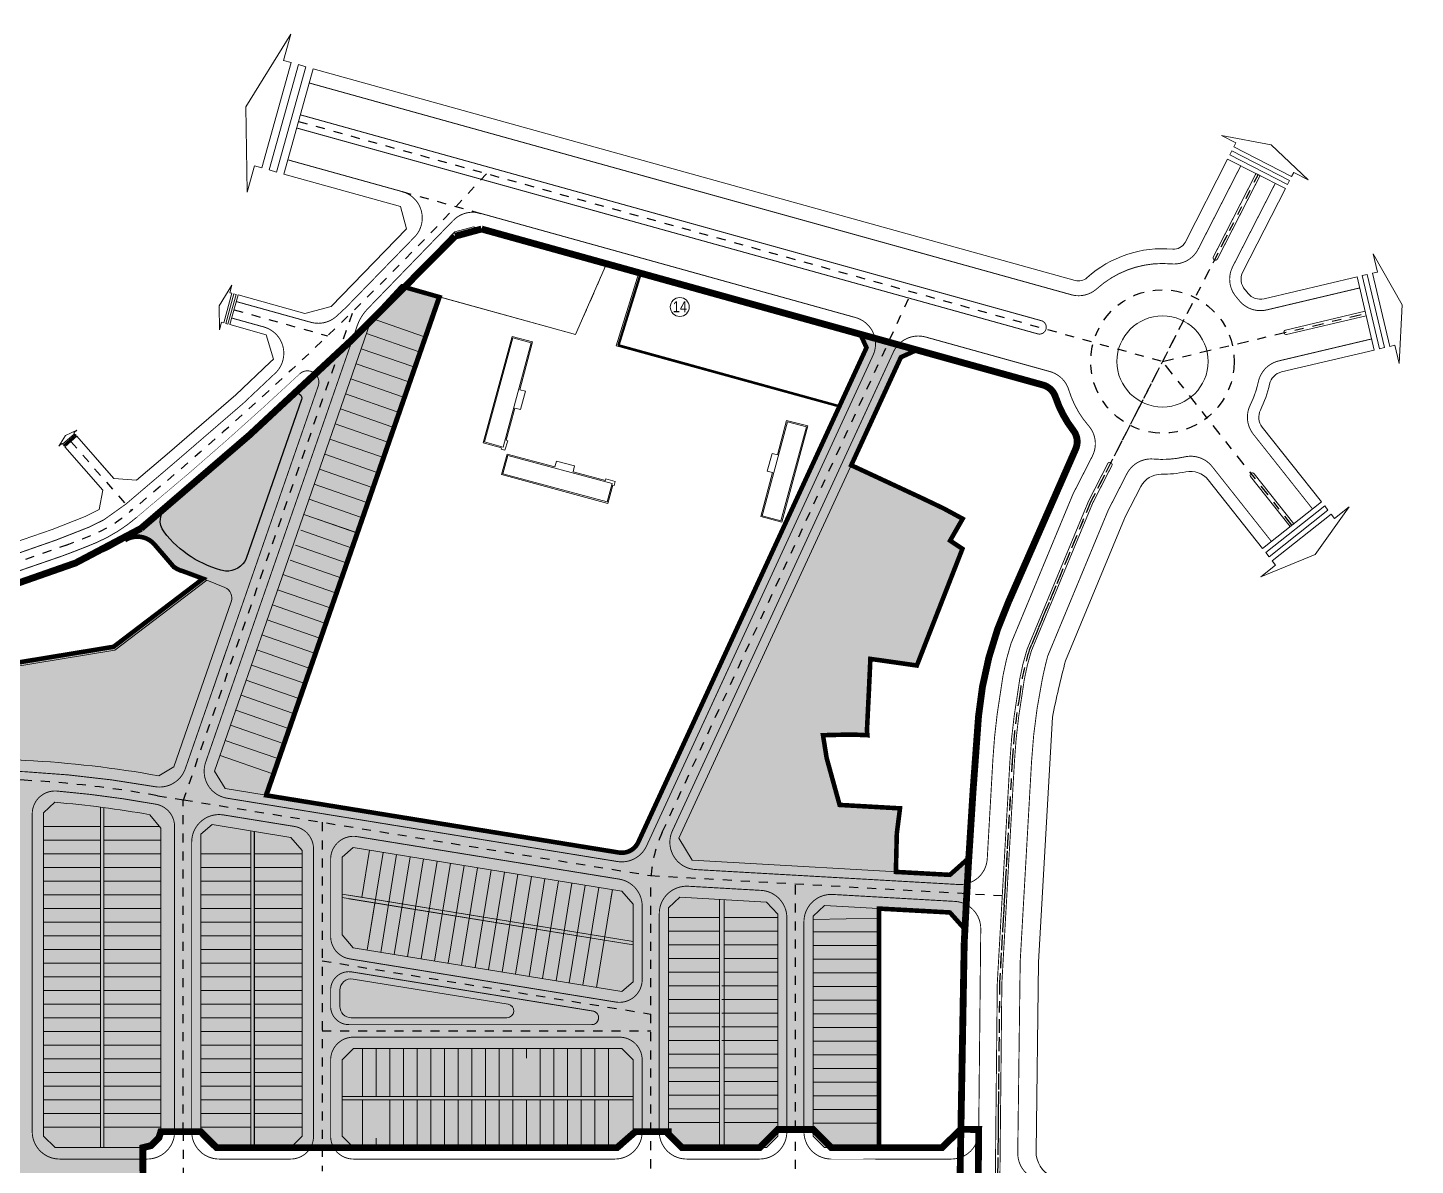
# Model space of a CAD drawing. Extents: x -2063571 to 559285, y 565862 to 1758715.
# Drawn here: x -2062790.36 to -2062775.01, y 566299.25 to 566311.83 of the extents above; entities that cross this region are included whole.
import ezdxf
from ezdxf.enums import TextEntityAlignment as Align

# ---------------------------------------------------------------- set-up
doc = ezdxf.new("R2010")
doc.units = 0
doc.header["$MEASUREMENT"] = 0
doc.set_wipeout_variables(frame=1)
for name, pattern in [('ACAD_ISO10W100', [18, 12, -3, 0, -3]), ('BORDER', [1.75, 0.5, -0.25, 0.5, -0.25, 0, -0.25]), ('DASHDOT', [1, 0.5, -0.25, 0, -0.25]), ('DASHED', [0.75, 0.5, -0.25]), ('HIDDEN', [0.375, 0.25, -0.125])]:
    doc.linetypes.add(name, pattern=pattern)
doc.layers.get('0').update_dxf_attribs({"linetype": 'CONTINUOUS'})
for name, color, linetype, lineweight in [('1-RGNC', 30, 'BORDER', 15), ('11111111111111111', 251, 'CONTINUOUS', 0), ('k-ctrinh', 7, 'CONTINUOUS', 15), ('k-duongqh', 7, 'CONTINUOUS', 0), ('k-viahe', 6, 'CONTINUOUS', 15), ('Kyhieu', 7, 'CONTINUOUS', 0), ('Q-DUONG', 22, 'CONTINUOUS', 0), ('Q-DUONGGT', 7, 'CONTINUOUS', 0), ('Ranh gioi GD2', 7, 'CONTINUOUS', 15)]:
    doc.layers.add(name, color=color, linetype=linetype, lineweight=lineweight)
doc.layers.add('k-timduong', color=1, linetype='DASHDOT')
doc.layers.add('Q-TIM DUONG', color=7, linetype='ACAD_ISO10W100')
doc.styles.add('VNI-Helve-Condense', font='')
doc.styles.get('VNI-Helve-Condense').set_extended_font_data('VNI-Helve-Condense')

# ---------------------------------------------------------------- blocks, each defined once
blk = doc.blocks.new('ky hieu')
blk.add_wipeout([(-1029, -101), (-1034, 0), (-1023, 152), (-1001, 258), (-955, 397), (-897, 514), (-825, 623), (-740, 722), (-599, 843), (-514, 897), (-410, 949), (-285, 994), (-120, 1027), (0, 1034), (155, 1022), (272, 998), (424, 943), (529, 888), (669, 789), (733, 729), (820, 630), (890, 526), (958, 390), (997, 274), (1024, 146), (1034, 0), (1026, -126), (1002, -257), (964, -375), (892, -523), (818, -633), (738, -724), (629, -821), (533, -886), (381, -961), (286, -994), (148, -1023), (0, -1034), (-156, -1022), (-279, -996), (-421, -945), (-518, -895), (-639, -813), (-723, -740), (-827, -620), (-884, -537), (-946, -419), (-1001, -261)])
at = {"color": 0, "linetype": 'Continuous'}
blk.add_circle((0, 0), 1034, dxfattribs=at)
at = {"color": 0, "linetype": 'Continuous', "style": 'VNI-Helve-Condense'}
blk.add_attdef('A', text='', height=1200, dxfattribs=at).set_placement((15, 32), align=Align.MIDDLE_CENTER)
blk = doc.blocks.new('mtd')
at = {"color": 8}
for p, q in [((-0.75, 0.28), (0, 0.5)), ((0, 0.5), (0.75, 0.28)), ((-0.75, 0.28), (-0.5, 0.28)), ((-0.5, 0.21), (-0.5, 0.28)), ((0.5, 0.21), (0.5, 0.28)), ((0.5, 0.28), (0.75, 0.28)), ((-0.5, 0.21), (0.5, 0.21)), ((-0.5, 0.14), (0.5, 0.14)), ((-0.5, 0.14), (-0.5, 0.07)), ((0.5, 0.14), (0.5, 0.07)), ((-0.5, 0.07), (0.5, 0.07)), ((-0.5, 0), (0.5, 0))]:
    blk.add_line(p, q, dxfattribs=at)
blk = doc.blocks.new('MB')
at = {"color": 8}
for points in [[(837.08, 1463.72), (845.07, 1461.48), (844.91, 1460.94), (846.64, 1460.44), (847.83, 1464.59), (847.17, 1464.77), (850.96, 1478.91), (853.5, 1478.27), (855.66, 1486.29), (853.11, 1486.94), (858.74, 1507.93), (849.75, 1510.34)], [(837.69, 1464.07), (850.11, 1509.73), (858.12, 1507.57), (845.86, 1461.8)], [(958.89, 1431.27), (968.1, 1428.84), (979.6, 1471.07), (970.26, 1473.5), (966.19, 1458.4), (963.85, 1459.03), (961.76, 1451.26), (964.1, 1450.63)], [(959.5, 1431.62), (967.73, 1429.38), (978.99, 1470.71), (970.61, 1472.89)], [(847.56, 1458.75), (845.15, 1449.77), (891.77, 1437.09), (894.01, 1445.08), (894.55, 1444.92), (895.05, 1446.65), (890.9, 1447.84), (890.72, 1447.18), (876.58, 1450.97), (877.22, 1453.51), (869.2, 1455.68), (868.52, 1453.13)], [(891.42, 1437.71), (845.76, 1450.12), (847.92, 1458.14), (893.7, 1445.8)]]:
    blk.add_lwpolyline(points, close=True, dxfattribs=at)
at = {"layer": '1-RGNC', "color": 8}
blk.add_line((877.59, 1511.22), (891.25, 1542.26), dxfattribs=at)
at = {"layer": '1-RGNC', "color": 8, "linetype": 'DASHED', "lineweight": 0, "ltscale": 10, "const_width": 3, "flags": 128}
blk.add_lwpolyline([(1054.57, 695.01), (1037.06, 695.04), (1029.82, 703.06), (998.81, 703.11), (996.63, 682.98), (994.67, 667.17), (991.97, 648.34), (988.52, 633.87), (990, 630.18), (987.49, 629.52), (980.23, 591.87), (966.04, 594.13), (871.42, 566.1), (806.55, 546.93), (807.13, 545.03), (787.68, 539.15), (786.93, 541.12), (696.59, 514.39), (686.81, 547.5), (697.63, 561.94), (697.63, 695.11), (695.05, 701), (687.63, 703.11), (687.63, 725.61), (687.86, 725.7), (695.63, 732.12), (695.63, 918.1), (688.63, 925.1), (688.63, 953.1), (695.63, 959.1), (695.63, 1125.81), (695.51, 1127.22), (691.28, 1132.93), (687.76, 1133.9), (687.67, 1154.31), (691.35, 1155.23), (694.76, 1158.69), (695.56, 1161.31), (713.13, 1161.31), (720.12, 1154.32), (895.86, 1154.31), (903.86, 1161.31), (918.36, 1161.31), (918.36, 1160.31), (924.36, 1154.31), (958.37, 1154.3), (966.36, 1162.31), (981.86, 1162.31), (989.86, 1154.31), (1038.5, 1154.31), (1046.59, 1162.32), (1054.58, 1162.31), (1054.21, 1125.81), (1046.21, 1125.81), (1038.29, 1133.81), (1016.87, 1133.81), (1001.86, 1133.8), (1001.88, 952.1), (1036.14, 952.11), (1043.26, 959.11), (1057.34, 959.11), (1056.9, 918.21), (1042.38, 918.19), (1035.63, 925.11), (1015.86, 925.11), (1012.75, 925.11), (1007.38, 921.68), (1001.84, 916.29), (1001.86, 891.47), (1004.88, 891.46), (1006.27, 880.8), (1005.54, 875.34), (1001.86, 867.48), (1001.86, 733.91), (1004.13, 730.95), (1005.8, 725.59), (1032.97, 725.61), (1039.07, 731.61), (1055.74, 731.61)], close=True, dxfattribs=at)
at = {"layer": '11111111111111111', "color": 8, "lineweight": 50}
blk.add_lwpolyline([(341.26, 1269.65), (355.47, 1277.85), (461.1, 1340.46), (543.47, 1352.48), (674.8, 1374.15), (714.14, 1403.99)], dxfattribs=at)
at = {"layer": 'k-ctrinh', "color": 8}
blk.add_line((644.21, 1295.31, 0), (644.11, 1295.31), dxfattribs=at)
at = {"layer": 'k-ctrinh', "color": 8, "linetype": 'HIDDEN', "ltscale": 10, "const_width": 1.5}
blk.add_lwpolyline([(958.37, 1154.32), (966.36, 1162.31), (981.86, 1162.31), (989.86, 1154.31), (995.86, 1154.31)], dxfattribs=at)
at = {"layer": 'k-duongqh', "color": 8, "ltscale": 0.5}
for p, q in [((836.14, 1564.32), (850.2, 1560.42)), ((724.46, 1372.87), (718.08, 1354.48))]:
    blk.add_line(p, q, dxfattribs=at)
at = {"layer": 'k-duongqh', "color": 8}
for points in [[(762.44, 1627.87), (749.59, 1581.62)], [(1189.19, 1575.27), (1163.82, 1588.24)], [(1228.22, 1504.4), (1220.63, 1536.51)], [(1179.14, 1417.28), (1205.01, 1437.76)]]:
    blk.add_lwpolyline(points, dxfattribs=at)
at = {"layer": 'k-duongqh', "color": 8, "ltscale": 0.5}
for points in [[(1163.82, 1588.24), (1145.12, 1551.66, -0.306285), (1139.72, 1548.68, 0.209027), (1102.1, 1536.15, -0.256587), (1096.95, 1534.94), (762.44, 1627.87)], [(1220.63, 1536.51), (1179.85, 1526.88, -0.290075), (1172.77, 1529.33, 0.010713), (1171.45, 1530.91, -0.306285), (1170.49, 1538.69), (1189.19, 1575.27)], [(1224.19, 1521.43), (1224.65, 1519.48), (1189.71, 1511.23, -0.39657), (1188.57, 1511.98, -0.39657), (1189.25, 1513.17), (1224.19, 1521.43)], [(1228.22, 1504.4), (1187.44, 1494.76, 0.290085), (1182.2, 1489.41, -0.062917), (1178.24, 1478.04, 0.290389), (1179.02, 1470.59), (1205.01, 1437.76)], [(1192.86, 1428.14), (1175.47, 1450.11, 1), (1173.91, 1448.86), (1191.29, 1426.9), (1192.86, 1428.14)]]:
    blk.add_lwpolyline(points, format="xyb", dxfattribs=at)
blk.add_lwpolyline([(721.13, 1154.31), (752.61, 1154.31)], dxfattribs=at)
blk.add_arc((884.75, 1211.31), 3, 270, 80.78688, dxfattribs=at)
at = {"layer": 'k-timduong', "color": 8, "linetype": 'DASHDOT', "ltscale": 6}
for p, q in [((915.68, 1292.72), (1025.19, 1529.96)), ((727.7, 1522.06), (768.75, 1510.65)), ((727.7, 1522.06), (768.75, 1510.65)), ((656.08, 1464.26), (682.65, 1433.89)), ((705.38, 1161.31), (705.38, 1306.48)), ((766.36, 1297.12), (766.36, 1144.06)), ((910.61, 1161.31), (910.61, 1269.67)), ((974.11, 1162.31), (974.11, 1270.13)), ((705.38, 1161.31), (705.38, 544.86)), ((910.61, 605.54), (910.61, 1161.31)), ((974.11, 938.61), (974.11, 1162.31))]:
    blk.add_line(p, q, dxfattribs=at)
at = {"layer": 'k-timduong', "color": 8, "ltscale": 10}
blk.add_line((1135.25, 1499.39), (1224.42, 1520.46), dxfattribs=at)
at = {"layer": 'k-timduong', "color": 8, "linetype": 'DASHDOT', "ltscale": 6, "flags": 128}
for points in [[(838.57, 1581.81, -0.033562), (682.01, 1433.36), (682.01, 1433.36)], [(838.57, 1581.81, -0.033562), (682.01, 1433.36), (682.01, 1433.36)], [(653.71, 1418.59, 0.007223), (665.57, 1423.27, 0.070713), (682.01, 1433.36)], [(654.87, 1419.03), (654.68, 1418.92), (625.82, 1408.83, -0.06559), (488.63, 1386.24, 0.135534), (389.63, 1354.38), (364.27, 1339.7), (306.24, 1305.2)]]:
    blk.add_lwpolyline(points, format="xyb", dxfattribs=at)
at = {"layer": 'k-timduong', "color": 8, "linetype": 'DASHDOT', "ltscale": 6}
for points in [[(1177.17, 1581.42), (1103.68, 1437.62), (1076.73, 1372.67, 0.047424), (1072.58, 1353.14, 0.028441), (1069.28, 1324.22), (1063.73, 1226.57), (1062.56, 1110.69), (1055.26, 714.73, -0.021541), (1046.68, 640.09, 0.045373), (1028.16, 521.28), (1026, 473.85), (1024.72, 453.77), (1022.24, 436.83, -0.05729), (990.11, 337.58), (959.18, 267.58, -0.120977), (912.43, 197.55, -0.035254), (860.09, 149.83, 0.01912), (837.27, 125.12), (794.39, 73.12)], [(346.25, 1236.07), (407.98, 1272.19, -0.059224), (479.36, 1301.22, -0.047728), (548.58, 1314.58, -0.038214), (635.56, 1315.57, -0.031673), (694.08, 1308.75), (705.55, 1306.99)]]:
    blk.add_lwpolyline(points, format="xyb", dxfattribs=at)
at = {"layer": 'k-timduong', "color": 8, "linetype": 'DASHDOT', "ltscale": 6, "flags": 128}
blk.add_lwpolyline([(801.55, 1573.93), (836.14, 1564.32)], dxfattribs=at)
at = {"layer": 'k-timduong', "color": 8, "linetype": 'DASHDOT', "ltscale": 6}
for points in [[(705.38, 1306.48), (739.37, 1404.34), (780.09, 1521.62)], [(705.55, 1306.99), (910.5, 1273.74)], [(910.5, 1273.74), (1065.91, 1264.91)], [(766.36, 1236.34), (910.61, 1212.94)], [(766.36, 1205.56), (910.61, 1205.56)]]:
    blk.add_lwpolyline(points, dxfattribs=at)
at = {"layer": 'k-timduong', "color": 8, "ltscale": 10, "elevation": -0.7}
blk.add_lwpolyline([(1192.08, 1427.52), (1135.25, 1499.39)], dxfattribs=at)
at = {"layer": 'k-timduong', "color": 8, "ltscale": 10}
blk.add_circle((1135.25, 1499.39), 31.5, dxfattribs=at)
at = {"layer": 'k-timduong', "color": 8, "linetype": 'DASHDOT', "ltscale": 6}
blk.add_arc((965.61, 1269.67), 55, 155.22067, 180.00001, dxfattribs=at)
at = {"layer": 'k-viahe', "color": 8}
for p, q in [((891.25, 1542.26), (877.59, 1511.22)), ((905.45, 1538.32), (895.48, 1506.28)), ((816.95, 1528.02), (801.42, 1532.3)), ((877.59, 1511.22), (802.78, 1531.86)), ((740.96, 1309.1), (816.95, 1528.02)), ((817.92, 1527.68), (741.96, 1308.93)), ((877.59, 1511.22), (817.92, 1527.68)), ((810.83, 1510.38), (788.34, 1518.19)), ((810.82, 1510.36), (788.34, 1518.17)), ((808.53, 1503.75), (785.88, 1511.62)), ((808.53, 1503.77), (785.89, 1511.63)), ((806.23, 1497.14), (783.58, 1505)), ((895.48, 1506.28), (993.27, 1479.3)), ((803.93, 1490.53), (781.29, 1498.39)), ((801.64, 1483.91), (778.99, 1491.78)), ((799.34, 1477.3), (776.69, 1485.17)), ((797.04, 1470.69), (774.4, 1478.55)), ((797.04, 1470.69), (774.4, 1478.55)), ((794.75, 1464.08), (772.1, 1471.94)), ((792.45, 1457.46), (769.81, 1465.33)), ((790.15, 1450.85), (767.51, 1458.71)), ((787.86, 1444.24), (765.21, 1452.1)), ((785.56, 1437.63), (762.92, 1445.49)), ((783.26, 1431.01), (760.62, 1438.88)), ((783.26, 1431.01), (760.62, 1438.88)), ((780.97, 1424.4), (758.32, 1432.26)), ((781.91, 1424.07), (759.27, 1431.94)), ((779.62, 1417.46), (756.97, 1425.32)), ((779.62, 1417.46), (756.97, 1425.32)), ((777.32, 1410.85), (754.68, 1418.71)), ((777.32, 1410.85), (754.68, 1418.71)), ((775.02, 1404.23), (752.38, 1412.1)), ((775.02, 1404.23), (752.38, 1412.1)), ((771.78, 1397.95), (749.14, 1405.81)), ((771.78, 1397.95), (749.14, 1405.81)), ((769.49, 1391.34), (746.84, 1399.2)), ((767.19, 1384.72), (744.55, 1392.59)), ((764.89, 1378.11), (742.25, 1385.98)), ((762.6, 1371.5), (739.95, 1379.36)), ((760.3, 1364.89), (737.66, 1372.75)), ((758, 1358.27), (735.36, 1366.14)), ((755.71, 1351.66), (733.06, 1359.53)), ((753.41, 1345.05), (730.77, 1352.91)), ((751.12, 1338.44), (728.47, 1346.3)), ((748.82, 1331.82), (726.17, 1339.69)), ((746.52, 1325.21), (723.88, 1333.08)), ((744.23, 1318.6), (721.58, 1326.46)), ((744.25, 1318.59), (721.58, 1326.46)), ((1052.81, 1325.16), (1050.33, 1281.57)), ((713.13, 1283.31), (735.13, 1283.31)), ((736.61, 1283.31), (757.61, 1283.31)), ((783.84, 1264.17), (787.2, 1284.9)), ((793.12, 1283.92), (786.15, 1240.98)), ((799.04, 1282.96), (792.08, 1240.02)), ((804.96, 1282), (798, 1239.06)), ((810.89, 1281.04), (803.92, 1238.1)), ((816.81, 1280.08), (809.84, 1237.14)), ((822.73, 1279.12), (815.77, 1236.18)), ((1050.33, 1281.57), (1041.89, 1274.03)), ((713.13, 1277.31), (735.13, 1277.31)), ((736.61, 1277.31), (757.61, 1277.31)), ((828.65, 1278.16), (821.69, 1235.22)), ((834.58, 1277.2), (827.61, 1234.26)), ((840.5, 1276.23), (833.53, 1233.3)), ((846.42, 1275.27), (839.46, 1232.34)), ((852.34, 1274.31), (845.38, 1231.37)), ((858.27, 1273.35), (851.3, 1230.41)), ((713.11, 1271.31), (735.13, 1271.31)), ((736.61, 1271.31), (757.61, 1271.31)), ((864.19, 1272.39), (857.22, 1229.45)), ((870.11, 1271.43), (863.15, 1228.49)), ((876.03, 1270.47), (869.07, 1227.53)), ((874.86, 1226.59), (881.83, 1269.53)), ((880.86, 1225.62), (887.82, 1268.56)), ((893.8, 1267.59), (886.84, 1224.65)), ((893.82, 1267.59), (886.85, 1224.65)), ((713.11, 1265.31), (735.13, 1265.31)), ((736.61, 1265.31), (757.61, 1265.31)), ((775.11, 1265.57), (902.86, 1244.84)), ((775.11, 1264.05), (902.86, 1243.33)), ((778.13, 1265.08), (902.86, 1244.84)), ((778.13, 1263.56), (902.86, 1243.33)), ((786.15, 1240.98), (789.52, 1261.71)), ((940.86, 1154.31), (940.86, 1263.25)), ((940.86, 1154.31), (940.86, 1263.25)), ((942.86, 1154.31), (942.86, 1263.14)), ((942.86, 1154.31), (942.87, 1263.14)), ((942.86, 1154.31), (942.86, 1263.14)), ((942.86, 1154.31), (942.87, 1263.14)), ((713.11, 1259.31), (735.13, 1259.31)), ((736.61, 1259.31), (757.61, 1259.31)), ((918.36, 1255.32), (940.86, 1255.31)), ((940.86, 1255.31), (918.36, 1255.31)), ((942.86, 1255.31), (966.36, 1255.31)), ((1010.92, 1254.99), (981.86, 1254.48)), ((713.11, 1253.31), (735.13, 1253.31)), ((736.61, 1253.31), (757.61, 1253.31)), ((918.36, 1249.32), (940.86, 1249.31)), ((918.36, 1249.32), (940.86, 1249.31)), ((940.86, 1249.31), (918.36, 1249.31)), ((940.86, 1249.31), (918.36, 1249.31)), ((942.86, 1249.31), (966.36, 1249.31)), ((942.86, 1249.31), (966.36, 1249.31)), ((1010.92, 1248.99), (981.86, 1248.99)), ((713.11, 1247.31), (735.13, 1247.31)), ((736.61, 1247.31), (757.61, 1247.31)), ((918.36, 1243.32), (940.86, 1243.31)), ((940.86, 1243.31), (918.36, 1243.31)), ((942.86, 1243.31), (966.36, 1243.31)), ((1010.92, 1242.99), (981.86, 1242.99)), ((713.11, 1241.31), (735.13, 1241.31)), ((736.61, 1241.31), (757.61, 1241.31)), ((918.36, 1237.32), (940.86, 1237.31)), ((940.86, 1237.31), (918.37, 1237.31)), ((942.86, 1237.31), (966.36, 1237.31)), ((1010.92, 1236.99), (981.86, 1236.99)), ((713.11, 1235.31), (735.13, 1235.31)), ((736.61, 1235.31), (757.61, 1235.31)), ((918.36, 1231.32), (940.86, 1231.31)), ((940.86, 1231.31), (918.37, 1231.31)), ((942.86, 1231.31), (966.36, 1231.31)), ((1010.92, 1230.99), (981.86, 1230.99)), ((713.11, 1229.31), (735.13, 1229.31)), ((736.61, 1229.31), (757.61, 1229.31)), ((918.36, 1225.32), (940.86, 1225.31)), ((940.86, 1225.31), (918.37, 1225.31)), ((944.37, 1225.31), (941.86, 1225.31)), ((941.86, 1225.31), (966.36, 1225.31)), ((1010.92, 1224.99), (981.86, 1224.99)), ((1047.23, 1227.12), (1046.58, 1162.31)), ((713.11, 1223.31), (735.13, 1223.31)), ((713.13, 1223.31), (735.13, 1223.31)), ((736.61, 1223.31), (757.63, 1223.31)), ((736.61, 1223.31), (757.61, 1223.31)), ((918.36, 1219.32), (940.86, 1219.31)), ((940.86, 1219.31), (918.37, 1219.31)), ((944.37, 1219.31), (941.86, 1219.31)), ((941.86, 1219.31), (966.36, 1219.31)), ((1010.92, 1218.99), (981.86, 1218.99)), ((713.11, 1217.31), (735.13, 1217.31)), ((736.61, 1217.31), (757.61, 1217.31)), ((918.36, 1213.32), (940.86, 1213.31)), ((940.86, 1213.31), (918.37, 1213.31)), ((944.37, 1213.31), (941.86, 1213.31)), ((941.86, 1213.31), (966.36, 1213.31)), ((1010.92, 1212.99), (981.86, 1212.99)), ((713.11, 1211.31), (735.13, 1211.31)), ((713.13, 1211.31), (735.13, 1211.31)), ((736.61, 1211.31), (757.63, 1211.31)), ((736.61, 1211.31), (757.61, 1211.31)), ((918.36, 1207.32), (940.86, 1207.31)), ((940.86, 1207.31), (918.38, 1207.31)), ((944.37, 1207.31), (941.86, 1207.31)), ((941.86, 1207.31), (966.36, 1207.31)), ((1010.92, 1206.99), (981.86, 1206.99)), ((713.11, 1205.31), (735.13, 1205.31)), ((713.13, 1205.31), (735.13, 1205.31)), ((736.61, 1205.31), (757.63, 1205.31)), ((736.61, 1205.31), (757.61, 1205.31)), ((918.36, 1201.32), (940.86, 1201.31)), ((940.86, 1201.31), (918.38, 1201.31)), ((944.38, 1201.31), (941.86, 1201.31)), ((941.86, 1201.31), (966.36, 1201.31)), ((1010.92, 1200.99), (981.86, 1200.99)), ((713.11, 1199.31), (735.13, 1199.31)), ((713.13, 1199.31), (735.13, 1199.31)), ((736.61, 1199.31), (757.63, 1199.31)), ((736.61, 1199.31), (757.61, 1199.31)), ((784.11, 1197.81), (784.11, 1176.81)), ((784.13, 1197.81), (784.13, 1176.81)), ((918.36, 1195.32), (940.86, 1195.31)), ((940.86, 1195.31), (918.38, 1195.31)), ((942.86, 1195.31), (966.36, 1195.31)), ((1010.92, 1194.99), (981.86, 1194.99)), ((713.11, 1193.31), (735.13, 1193.31)), ((713.13, 1193.31), (735.13, 1193.31)), ((736.61, 1193.31), (757.63, 1193.31)), ((736.61, 1193.31), (757.61, 1193.31)), ((918.36, 1189.32), (940.86, 1189.31)), ((940.86, 1189.31), (918.38, 1189.31)), ((942.86, 1189.31), (966.36, 1189.31)), ((1010.92, 1188.99), (981.86, 1188.99)), ((713.11, 1187.31), (735.13, 1187.31)), ((713.13, 1187.31), (735.13, 1187.31)), ((736.61, 1187.31), (757.63, 1187.31)), ((736.61, 1187.31), (757.61, 1187.31)), ((918.36, 1183.32), (940.86, 1183.31)), ((940.86, 1183.31), (918.38, 1183.31)), ((942.86, 1183.31), (966.36, 1183.31)), ((1010.92, 1182.99), (981.86, 1182.99)), ((713.11, 1181.31), (735.13, 1181.31)), ((713.13, 1181.31), (735.13, 1181.31)), ((736.61, 1181.31), (757.63, 1181.31)), ((736.61, 1181.31), (757.61, 1181.31)), ((918.36, 1177.32), (940.86, 1177.31)), ((940.86, 1177.31), (918.39, 1177.31)), ((942.86, 1177.31), (966.36, 1177.31)), ((1010.92, 1176.99), (981.86, 1176.99)), ((713.11, 1175.31), (735.13, 1175.31)), ((713.13, 1175.31), (735.13, 1175.31)), ((736.61, 1175.31), (757.63, 1175.31)), ((736.61, 1175.31), (757.61, 1175.31)), ((784.11, 1175.31), (784.11, 1154.31)), ((784.13, 1175.31), (784.13, 1154.31)), ((918.36, 1171.32), (940.86, 1171.31)), ((940.86, 1171.31), (918.39, 1171.31)), ((942.86, 1171.31), (966.36, 1171.31)), ((1010.92, 1170.99), (981.86, 1170.99)), ((713.11, 1169.31), (735.13, 1169.31)), ((713.13, 1169.31), (735.13, 1169.31)), ((713.13, 1163.31), (735.13, 1163.31)), ((736.61, 1169.31), (757.63, 1169.31)), ((736.61, 1169.31), (757.61, 1169.31)), ((736.61, 1163.31), (757.63, 1163.31)), ((918.36, 1165.32), (940.86, 1165.31)), ((940.86, 1165.31), (918.39, 1165.31)), ((942.86, 1165.31), (966.36, 1165.31)), ((1010.92, 1164.99), (981.86, 1164.99)), ((1046.58, 1162.31), (1038.5, 1154.31)), ((1038.5, 1154.31), (995.86, 1154.31))]:
    blk.add_line(p, q, dxfattribs=at)
at = {"layer": 'k-viahe', "color": 8, "ltscale": 2}
for p, q in [((669.13, 1303.76), (669.13, 1154.31)), ((670.63, 1303.56), (670.63, 1154.31)), ((644.11, 1295.31), (669.13, 1295.31)), ((644.13, 1295.31), (669.13, 1295.31)), ((670.63, 1295.31), (695, 1295.31)), ((670.63, 1295.31), (695, 1295.31)), ((735.11, 1293.33), (735.11, 1154.31)), ((735.13, 1293.33), (735.13, 1154.31)), ((736.61, 1293.08), (736.61, 1154.31)), ((736.63, 1293.08), (736.63, 1154.31)), ((644.11, 1289.31), (669.13, 1289.31)), ((644.13, 1289.31), (669.13, 1289.31)), ((670.63, 1289.31), (695.63, 1289.31)), ((670.63, 1289.31), (695.61, 1289.31)), ((644.11, 1283.31), (669.13, 1283.31)), ((644.13, 1283.31), (669.13, 1283.31)), ((670.63, 1283.31), (695.63, 1283.31)), ((670.63, 1283.31), (695.61, 1283.31)), ((644.11, 1277.31), (669.13, 1277.31)), ((644.13, 1277.31), (669.13, 1277.31)), ((670.63, 1277.31), (695.63, 1277.31)), ((670.63, 1277.31), (695.61, 1277.31)), ((644.11, 1271.31), (669.13, 1271.31)), ((644.13, 1271.31), (669.13, 1271.31)), ((670.63, 1271.31), (695.63, 1271.31)), ((670.63, 1271.31), (695.61, 1271.31)), ((644.11, 1265.31), (669.13, 1265.31)), ((644.13, 1265.31), (669.13, 1265.31)), ((670.63, 1265.31), (695.63, 1265.31)), ((670.63, 1265.31), (695.61, 1265.31)), ((644.11, 1259.31), (669.13, 1259.31)), ((644.13, 1259.31), (669.13, 1259.31)), ((670.63, 1259.31), (695.63, 1259.31)), ((670.63, 1259.31), (695.61, 1259.31)), ((644.11, 1253.31), (669.13, 1253.31)), ((644.13, 1253.31), (669.13, 1253.31)), ((670.63, 1253.31), (695.63, 1253.31)), ((670.63, 1253.31), (695.61, 1253.31)), ((644.11, 1247.31), (669.13, 1247.31)), ((644.13, 1247.31), (669.13, 1247.31)), ((670.63, 1247.31), (695.63, 1247.31)), ((670.63, 1247.31), (695.61, 1247.31)), ((644.11, 1241.31), (669.13, 1241.31)), ((644.13, 1241.31), (669.13, 1241.31)), ((670.63, 1241.31), (695.63, 1241.31)), ((670.63, 1241.31), (695.61, 1241.31)), ((644.11, 1235.31), (669.13, 1235.31)), ((644.13, 1235.31), (669.13, 1235.31)), ((670.63, 1235.31), (695.63, 1235.31)), ((670.63, 1235.31), (695.61, 1235.31)), ((644.11, 1229.31), (669.13, 1229.31)), ((644.13, 1229.31), (669.13, 1229.31)), ((670.63, 1229.31), (695.63, 1229.31)), ((670.63, 1229.31), (695.61, 1229.31)), ((644.11, 1223.31), (669.13, 1223.31)), ((644.13, 1223.31), (669.13, 1223.31)), ((670.63, 1223.31), (695.63, 1223.31)), ((670.63, 1223.31), (695.61, 1223.31)), ((644.11, 1217.31), (669.13, 1217.31)), ((644.13, 1217.31), (669.13, 1217.31)), ((670.63, 1217.31), (695.63, 1217.31)), ((670.63, 1217.31), (695.61, 1217.31)), ((644.11, 1211.31), (669.13, 1211.31)), ((644.13, 1211.31), (669.13, 1211.31)), ((670.63, 1211.31), (695.63, 1211.31)), ((670.63, 1211.31), (695.61, 1211.31)), ((644.11, 1205.31), (669.13, 1205.31)), ((644.13, 1205.31), (669.13, 1205.31)), ((670.63, 1205.31), (695.63, 1205.31)), ((670.63, 1205.31), (695.61, 1205.31)), ((644.11, 1199.31), (669.13, 1199.31)), ((644.13, 1199.31), (669.13, 1199.31)), ((670.63, 1199.31), (695.63, 1199.31)), ((670.63, 1199.31), (695.61, 1199.31)), ((644.11, 1193.31), (669.13, 1193.31)), ((644.13, 1193.31), (669.13, 1193.31)), ((670.63, 1193.31), (695.63, 1193.31)), ((670.63, 1193.31), (695.61, 1193.31)), ((644.11, 1187.31), (669.13, 1187.31)), ((644.13, 1187.31), (669.13, 1187.31)), ((670.63, 1187.31), (695.63, 1187.31)), ((670.63, 1187.31), (695.61, 1187.31)), ((644.11, 1181.31), (669.13, 1181.31)), ((644.13, 1181.31), (669.13, 1181.31)), ((670.63, 1181.31), (695.63, 1181.31)), ((670.63, 1181.31), (695.61, 1181.31)), ((775.1, 1176.81), (902.85, 1176.81)), ((775.11, 1176.81), (902.86, 1176.81)), ((644.11, 1175.31), (669.13, 1175.31)), ((644.13, 1175.31), (669.13, 1175.31)), ((670.63, 1175.31), (695.63, 1175.31)), ((670.63, 1175.31), (695.61, 1175.31)), ((775.1, 1175.31), (902.85, 1175.31)), ((775.11, 1175.31), (902.86, 1175.31)), ((644.11, 1169.31), (669.13, 1169.31)), ((644.11, 1163.31), (669.13, 1163.31)), ((644.13, 1169.31), (669.13, 1169.31)), ((644.13, 1163.31), (669.13, 1163.31)), ((670.63, 1169.31), (695.63, 1169.31)), ((670.63, 1169.31), (695.61, 1169.31)), ((670.63, 1163.31), (695.63, 1163.31)), ((670.63, 1163.31), (695.61, 1163.31))]:
    blk.add_line(p, q, dxfattribs=at)
for points in [[(729.51, 1528.56), (725.89, 1515.55)], [(653.44, 1461.96), (658.71, 1466.57)], [(342.01, 1268.35), (356.23, 1276.56), (461.61, 1339.02), (543.7, 1350.99), (675.41, 1372.73), (715.78, 1403.35)], [(669.11, 1295.31), (669.11, 1301.31)], [(649.11, 1295.31), (644.11, 1295.31)], [(893.13, 1263.45), (893.8, 1267.59)], [(784.11, 1193.62), (784.11, 1197.81)], [(784.11, 1197.81), (790.11, 1197.81), (790.11, 1176.81)], [(790.11, 1193.63), (790.11, 1197.82)], [(790.11, 1197.82), (796.11, 1197.81), (796.11, 1176.81)], [(796.11, 1193.62), (796.11, 1197.81)], [(796.11, 1197.81), (802.11, 1197.81), (802.11, 1176.81)], [(802.11, 1193.63), (802.11, 1197.82)], [(802.11, 1197.82), (808.11, 1197.81), (808.11, 1176.81)], [(808.11, 1193.62), (808.11, 1197.81)], [(808.11, 1197.81), (814.11, 1197.81), (814.11, 1176.81)], [(814.13, 1193.63), (814.13, 1197.82)], [(814.13, 1197.82), (820.13, 1197.81), (820.13, 1176.81)], [(820.13, 1193.62), (820.13, 1197.81)], [(820.13, 1197.81), (826.13, 1197.81), (826.13, 1176.81)], [(826.13, 1193.63), (826.13, 1197.82)], [(826.13, 1197.82), (832.13, 1197.81), (832.13, 1176.81)], [(832.13, 1193.62), (832.13, 1197.81)], [(832.13, 1197.81), (838.13, 1197.8), (838.13, 1176.8)], [(838.13, 1193.62), (838.13, 1197.82)], [(838.13, 1197.82), (844.13, 1197.81), (844.13, 1176.81)], [(844.13, 1193.62), (844.13, 1197.81)], [(844.13, 1197.81), (850.13, 1197.8), (850.13, 1176.8)], [(856.11, 1193.62), (856.11, 1197.81)], [(856.11, 1197.81), (862.11, 1197.81), (862.11, 1176.81)], [(862.11, 1193.63), (862.11, 1197.82)], [(862.11, 1197.82), (868.11, 1197.81), (868.11, 1176.81)], [(868.11, 1193.62), (868.11, 1197.81)], [(868.11, 1197.81), (874.11, 1197.81), (874.11, 1176.81)], [(874.11, 1193.63), (874.11, 1197.82)], [(874.11, 1197.82), (880.11, 1197.81), (880.11, 1176.81)], [(880.11, 1193.62), (880.11, 1197.81)], [(880.11, 1197.81), (886.11, 1197.81), (886.11, 1176.81)], [(886.11, 1193.63), (886.11, 1197.82)], [(886.11, 1197.82), (892.11, 1197.81), (892.11, 1176.81)], [(892.11, 1193.62), (892.11, 1197.81)], [(790.11, 1154.31), (796.11, 1154.31), (796.11, 1175.31)], [(796.11, 1154.31), (802.11, 1154.32), (802.11, 1175.32)], [(802.11, 1154.31), (808.11, 1154.31), (808.11, 1175.31)], [(808.11, 1154.31), (814.11, 1154.32), (814.11, 1175.32)], [(814.11, 1154.31), (820.11, 1154.31), (820.11, 1175.31)], [(820.11, 1154.31), (826.11, 1154.32), (826.11, 1175.32)], [(826.11, 1154.31), (832.11, 1154.31), (832.11, 1175.31)], [(832.11, 1154.31), (838.11, 1154.32), (838.11, 1175.32)], [(838.11, 1154.3), (844.11, 1154.31), (844.11, 1175.31)], [(844.11, 1154.31), (850.11, 1154.32), (850.11, 1175.32)], [(850.11, 1154.3), (856.11, 1154.31), (856.11, 1175.31)], [(856.11, 1154.31), (862.11, 1154.32), (862.11, 1175.32)], [(862.11, 1154.31), (868.11, 1154.31), (868.11, 1175.31)], [(868.11, 1154.31), (874.11, 1154.32), (874.11, 1175.32)], [(874.11, 1154.31), (880.11, 1154.31), (880.11, 1175.31)], [(880.11, 1154.31), (886.11, 1154.32), (886.11, 1175.32)], [(886.11, 1154.31), (892.11, 1154.31), (892.11, 1175.31)], [(790.11, 1158.5), (790.11, 1154.31)], [(796.11, 1158.51), (796.11, 1154.31)], [(802.11, 1158.5), (802.11, 1154.31)], [(808.11, 1158.51), (808.11, 1154.31)], [(814.11, 1158.5), (814.11, 1154.31)], [(820.11, 1158.51), (820.11, 1154.31)], [(826.11, 1158.5), (826.11, 1154.31)], [(832.11, 1158.5), (832.11, 1154.31)], [(838.11, 1158.5), (838.11, 1154.3)], [(844.11, 1158.5), (844.11, 1154.31)], [(850.11, 1158.5), (850.11, 1154.3)], [(856.11, 1158.51), (856.11, 1154.31)], [(862.11, 1158.5), (862.11, 1154.31)], [(868.11, 1158.51), (868.11, 1154.31)], [(874.11, 1158.5), (874.11, 1154.31)], [(880.11, 1158.51), (880.11, 1154.31)], [(886.11, 1158.5), (886.11, 1154.31)]]:
    blk.add_lwpolyline(points, dxfattribs=at)
at = {"layer": 'k-viahe', "color": 8}
for points in [[(725.89, 1515.55), (741.78, 1511.14), (745, 1500.34), (743.59, 1499.04), (728.47, 1484.76), (698.3, 1458.73), (684.88, 1447.3), (674.94, 1448.02), (666.65, 1457.49)], [(1010.85, 1154.32), (1010.85, 1259.27)]]:
    blk.add_lwpolyline(points, dxfattribs=at)
blk.add_lwpolyline([(1179.14, 1417.28), (1155.32, 1447.36, 0.284345), (1145.42, 1450.94, -0.054534), (1134.71, 1449.89, 0.284633), (1125.69, 1444.44), (1118.75, 1430.85, 0.019804), (1118.6, 1430.53), (1092.66, 1368.01, 0.012988), (1086.89, 1343.29), (1080.78, 1235.7), (1079.72, 1152.67, 0.296115), (1086.69, 1141.62), (1119.07, 1126.7)], format="xyb", dxfattribs=at)
for centre, radius, start, end in [((1214.87, 1332.49), 160.27, 165.44855, 171.58721), ((1324.94, 1309.73), 272.57, 170.23903, 176.75553), ((1324.94, 1309.73), 272.57, 170.23903, 176.75553)]:
    blk.add_arc(centre, radius, start, end, dxfattribs=at)
at = {"layer": 'Q-DUONGGT', "color": 8, "ltscale": 0.5}
for points, const_width in [([(728.71, 1525.67), (761.44, 1516.57, 0.260438), (772.82, 1519.34), (776.87, 1523.1), (806.93, 1554, 0.56973), (801.55, 1573.93), (751.33, 1587.88)], 0.4), ([(1176.28, 1581.87), (1157.58, 1545.29, 1), (1159.36, 1544.38), (1178.06, 1580.96), (1176.28, 1581.87)], 0.4), ([(1221.78, 1531.65), (1181, 1522.01, -0.290075), (1168.86, 1526.21, 0.010713), (1167.68, 1527.62, -0.306285), (1166.04, 1540.96), (1184.74, 1577.55)], 0.4), ([(417.89, 1391.66), (421.7, 1383.55, 0.386675), (431.64, 1379.42, -0.053986), (473.07, 1389.38, -0.028369), (479.29, 1389.83, 0.071987), (628.77, 1413.72), (649.58, 1420.99), (664.34, 1426.77), (670.59, 1429.89), (680.25, 1436.79), (701.55, 1454.93), (731.82, 1481.05), (745.8, 1494.24, 0.583961), (740.77, 1514.53), (726.7, 1518.44)], 0.4), ([(1227.07, 1509.27), (1186.29, 1499.63, 0.290085), (1177.31, 1490.45, -0.062917), (1173.76, 1480.27, 0.290389), (1175.1, 1467.48), (1201.09, 1434.66)], 0.4), ([(685.12, 1431.08, -0.076462), (667.07, 1419.78, -0.008939), (652.31, 1414.01), (626.98, 1405.27, -0.065618), (488.77, 1382.5, 0.135649), (391.6, 1351.19), (366.17, 1336.46), (324.76, 1311.85, 0.410756), (320.51, 1295.53), (345.81, 1251.8, 0.415646), (359.52, 1248.18), (406.13, 1275.45, -0.059234), (478.33, 1304.83, -0.047715), (548.24, 1318.32, -0.03821), (635.78, 1319.32, -0.030658), (692.9, 1312.77, 0.368434), (706.33, 1320.65), (740.51, 1419.08), (764.67, 1488.63, 0.782672), (756.53, 1493.93)], 0.4), ([(756.53, 1493.93, -0.010048), (708.29, 1450.65), (685.12, 1431.08)], 0.2), ([(1183.06, 1420.38), (1157.04, 1453.25, 0.28977), (1144.93, 1457.49, -0.079571), (1131.36, 1456.56, 0.306285), (1119.59, 1450.07), (1111.62, 1434.49, 0.019804), (1111.21, 1433.6), (1084.82, 1369.99, 0.019062), (1082.17, 1358.23, 0.035104), (1077.77, 1323.79), (1072.78, 1235.98), (1071.71, 1151.96, 0.296115), (1078.68, 1140.91), (1117.39, 1123.07)], 0.4), ([(1111.2, 1454.53), (1102.77, 1438.04), (1075.79, 1373.01, 0.047463), (1071.59, 1353.29, 0.028414), (1068.29, 1324.28), (1062.73, 1226.6), (1061.56, 1110.7), (1054.58, 732.25, 0.414214), (1055.57, 731.23), (1055.57, 731.23, 0.414214), (1056.58, 732.21), (1063.56, 1110.67), (1064.73, 1226.54), (1070.28, 1324.17, -0.028469), (1073.57, 1353, -0.047384), (1077.67, 1372.33), (1104.59, 1437.2), (1112.98, 1453.62, 1.056065), (1111.2, 1454.53)], 0.4), ([(649.97, 1310.83, -0.023698), (693.41, 1305.06, -0.36258), (701.63, 1295.22), (701.63, 1161.31, -0.414214), (689.63, 1149.31), (651.13, 1149.31, -0.414214), (639.13, 1161.31), (639.13, 1300.86, -0.439237), (649.97, 1310.83)], 0.4), ([(906.86, 1260.33, 0.367863), (896.78, 1272.17), (896.78, 1272.17), (781.71, 1290.83, 0.462134), (770.11, 1280.96), (770.11, 1247.03, 0.367863), (778.51, 1237.16), (895.26, 1218.22, 0.462134), (906.86, 1228.09), (906.86, 1260.33)], 0.4), ([(926.36, 1149.31), (958.36, 1149.31, 0.414214), (970.36, 1161.31), (970.36, 1255.25, 0.397671), (959.04, 1267.23), (927.04, 1269.05, 0.430951), (914.36, 1257.07), (914.36, 1161.31, 0.414214), (926.36, 1149.31)], 0.4), ([(1042.57, 1149.31, 0.411251), (1054.57, 1161.19), (1055.47, 1250.29, 0.400606), (1044.15, 1262.39), (990.54, 1265.44, 0.430951), (977.86, 1253.46), (977.86, 1161.31, 0.414214), (989.86, 1149.31), (1042.57, 1149.31), (989.86, 1149.31)], 0.4), ([(836.44, 1208.31), (884.75, 1208.31, 0.922667), (885.24, 1214.27), (779.39, 1231.44, 0.462134), (770.11, 1223.54), (770.11, 1216.31, 0.414214), (778.11, 1208.31), (803.57, 1208.31), (884.75, 1208.31)], 0.4)]:
    blk.add_lwpolyline(points, format="xyb", dxfattribs=dict(at, const_width=const_width))
for points in [[(729.51, 1528.56), (758.74, 1520.44), (770.36, 1523.58), (803.42, 1557.56), (800.76, 1567.41), (749.59, 1581.62)], [(725.89, 1515.55), (741.78, 1511.14), (745, 1500.34), (743.59, 1499.04), (728.47, 1484.76), (698.3, 1458.73), (684.88, 1447.3), (674.94, 1448.02), (658.71, 1466.57)], [(610.73, 1446.07), (621.26, 1423.76), (630.89, 1419.76), (647.84, 1425.68), (662.31, 1431.34), (668.52, 1434.44), (670.17, 1442.84), (653.44, 1461.96)], [(752.61, 1154.31), (757.61, 1159.31), (757.61, 1159.31), (757.61, 1284.68), (752.68, 1290.48), (718.06, 1296.09), (713.13, 1291.89), (713.13, 1159.31), (718.13, 1154.31), (752.61, 1154.31)], [(902.86, 1261.12), (902.86, 1261.12), (897.93, 1266.92), (780.05, 1286.04), (775.11, 1281.84), (775.11, 1247.77), (780.05, 1241.97), (897.93, 1222.85), (902.86, 1227.05), (902.86, 1261.12)], [(1048.54, 1250.12), (1047.23, 1227.12), (1046.58, 1162.31), (1038.5, 1154.31), (986.86, 1154.31), (981.86, 1159.31), (981.86, 1255.92), (986.85, 1260.64), (1041.95, 1257.5), (1048.54, 1250.12)]]:
    blk.add_lwpolyline(points, dxfattribs=at)
at = {"layer": 'Q-DUONGGT', "color": 8, "ltscale": 0.5, "const_width": 0.4}
for points in [[(1017.14, 1503.58), (920.11, 1293.38, 0.529051), (930.32, 1276.37), (1045.66, 1269.81, 0.414214), (1058.32, 1281.11), (1060.8, 1324.75, -0.028174), (1064.16, 1354.35, -0.047746), (1068.74, 1375.59), (1095.96, 1441.19), (1104.45, 1457.81, 0.306285), (1102.82, 1471.15, -0.105695), (1094.11, 1486.88, 0.256588), (1085.84, 1494.95), (1031.25, 1510.12, 0.367666)], [(721.13, 1149.31), (752.61, 1149.31, 0.414214), (762.61, 1159.31), (762.61, 1285.42, 0.367863), (754.21, 1295.3), (723.05, 1300.35, 0.462134), (709.13, 1288.51), (709.13, 1161.31), (709.13, 1161.31, 0.414214)], [(859.36, 1149.31), (894.86, 1149.31, 0.414221), (906.86, 1161.31), (906.86, 1192.81, 0.414214), (896.86, 1202.81), (780.11, 1202.81, 0.414214), (770.11, 1192.81), (770.11, 1159.31, 0.414214), (780.11, 1149.31)]]:
    blk.add_lwpolyline(points, format="xyb", close=True, dxfattribs=at)
at = {"layer": 'Q-DUONGGT', "color": 8, "ltscale": 0.5}
for points in [[(923.01, 1290.11), (928.8, 1280.47), (1041.89, 1274.03), (1050.21, 1281.46, -0.004717), (1054.49, 1343.66, -0.083133), (1067.75, 1394.08), (1097.12, 1460.95, 0.274876), (1096.12, 1469.07, -0.085197), (1088.25, 1483.85, 0.250183), (1082.79, 1489.05), (1027.38, 1504.44), (1020.47, 1501.24), (923.01, 1290.11)], [(923.01, 1290.11), (928.8, 1280.47), (1041.89, 1274.03), (1050.21, 1281.46, -0.004717), (1054.49, 1343.66, -0.083133), (1067.75, 1394.08), (1097.12, 1460.95, 0.274876), (1096.12, 1469.07, -0.085197), (1088.25, 1483.85, 0.250183), (1082.79, 1489.05), (1027.38, 1504.44), (1020.47, 1501.24), (923.01, 1290.11)], [(695.63, 1294.56), (695.63, 1159.31), (690.63, 1154.31), (649.13, 1154.31), (644.13, 1159.31), (644.13, 1301.27), (649.11, 1305.88, -0.022932), (690.71, 1300.46), (695.63, 1294.56)], [(779.16, 1211.31), (847.52, 1211.31, 0.922667), (848, 1217.27), (779.96, 1228.31, 0.462134), (774.16, 1223.37), (774.16, 1216.31, 0.414214), (779.16, 1211.31), (779.16, 1211.31)]]:
    blk.add_lwpolyline(points, format="xyb", dxfattribs=at)
for points in [[(679.81, 1420.9, -0.372969), (692.77, 1419.02, 0.000611), (701.31, 1409.16, 0.075445), (705.55, 1407.21), (715.75, 1403.37, -0.006454), (715.82, 1403.34), (723.63, 1400.16, -0.399029), (726.47, 1393.89), (701.32, 1321.46), (694.74, 1317.52, 0.031161), (636.07, 1324.31, 0.038205), (547.78, 1323.3, 0.047698), (476.96, 1309.64, 0.059247), (403.66, 1279.8), (356.97, 1252.48), (350.15, 1254.28), (323.88, 1299.69), (325.67, 1306.57), (368.7, 1332.15), (394.23, 1346.94, -0.135807), (488.95, 1377.5, 0.065651), (628.53, 1400.51), (653.99, 1409.3, 0.008992), (669.01, 1415.17, 0.040818)], [(859.36, 1154.31), (897.86, 1154.31), (902.86, 1159.31), (902.86, 1192.81), (897.86, 1197.81), (780.11, 1197.81), (775.11, 1192.81), (775.11, 1159.31), (780.11, 1154.31), (859.36, 1154.31, -0.000007)]]:
    blk.add_lwpolyline(points, format="xyb", close=True, dxfattribs=at)
blk.add_lwpolyline([(966.36, 1256.8), (961.37, 1262.09), (923.35, 1264.25), (918.36, 1259.53), (918.36, 1159.31), (923.36, 1154.31), (961.36, 1154.31), (966.36, 1159.31)], close=True, dxfattribs=at)
blk.add_circle((1135.25, 1499.39), 20, dxfattribs=at)
at = {"layer": 'Q-TIM DUONG', "color": 8, "linetype": 'Continuous', "flags": 128}
blk.add_lwpolyline([(696.99, 1424.57, -0.400838), (698.17, 1435.56), (711.53, 1446.84, 0.008811), (754.06, 1484.8, -0.780672), (757.31, 1482.68), (733.08, 1412.92, -0.308963), (723.91, 1407.3, -0.174284)], format="xyb", close=True, dxfattribs=at)
at = {"layer": 'k-duongqh', "color": 8, "ltscale": 0.5}
for p, xscale, yscale, zscale, rotation in [((756.01, 1604.75), 48.00000000113207, 48.00000000113207, 48.00000000113207, 74.47357116931056), ((1176.51, 1581.76), 28.50000008017646, 28.50000008017646, 28.50000008017646, 332.9277341472854), ((1224.42, 1520.46), 32.99999999836781, 32.99999999836781, 32.99999999836781, 283.2931023567776), ((1192.07, 1427.52), 32.9999999997382, 32.9999999997382, 32.9999999997382, 218.3697985439111)]:
    blk.add_blockref('mtd', p, dxfattribs=dict(at, xscale=xscale, yscale=yscale, zscale=zscale, rotation=rotation))
at = {"layer": 'k-duongqh', "color": 8, "ltscale": 2}
for p, xscale, yscale, zscale, rotation in [((727.7, 1522.06), 13.49999998226127, 13.49999998226127, 13.49999998226127, 74.4735711676016), ((656.08, 1464.26), 6.999999999997478, 6.999999999997478, 6.999999999997478, 41.1851981043017)]:
    blk.add_blockref('mtd', p, dxfattribs=dict(at, xscale=xscale, yscale=yscale, zscale=zscale, rotation=rotation))
at = {"layer": 'Kyhieu', "color": 8, "xscale": 0.004031999968031135, "yscale": 0.004031999968031135, "zscale": 0.004031999968031135, "rotation": 0.0002514524337712479}
blk.add_blockref('ky hieu', (923.35, 1523.29), dxfattribs=at).add_auto_attribs({'A': '14'})
at = {"layer": 'k-ctrinh'}
h = blk.add_hatch(dxfattribs=at)
h.set_pattern_fill('ANGLE', color=256, style=0)
h.set_pattern_definition([(0, (-553863.7784, -1757083.959), (0, 6.985), [5.08, -1.905]), (90, (-553863.7784, -1757083.959), (-6.985, 4e-16), [5.08, -1.905])])
edge = h.paths.add_edge_path()
edge.add_line((1010.82, 1154.34), (1010.82, 1259.24))
edge.add_line((1010.82, 1259.24), (1041.92, 1257.54))
edge.add_line((1041.92, 1257.54), (1048.52, 1250.14))
edge.add_line((1048.52, 1250.14), (1050.22, 1281.44))
edge.add_line((1050.22, 1281.44), (1041.92, 1274.04))
edge.add_line((1041.92, 1274.04), (1018.22, 1275.34))
edge.add_line((1018.22, 1275.34), (1018.62, 1292.14))
edge.add_line((1018.62, 1292.14), (1020.02, 1303.24))
edge.add_line((1020.02, 1303.24), (993.52, 1304.74))
edge.add_line((993.52, 1304.74), (987.82, 1325.34))
edge.add_line((987.82, 1325.34), (986.22, 1335.34))
edge.add_line((986.22, 1335.34), (994.42, 1335.54))
edge.add_line((994.42, 1335.54), (1001.12, 1335.54))
edge.add_line((1001.12, 1335.54), (1005.72, 1335.34))
edge.add_line((1005.72, 1335.34), (1005.52, 1337.54))
edge.add_line((1005.52, 1337.54), (1006.42, 1355.74))
edge.add_line((1006.42, 1355.74), (1007.02, 1368.84))
edge.add_line((1007.02, 1368.84), (1027.42, 1365.94))
edge.add_line((1027.42, 1365.94), (1047.42, 1417.14))
edge.add_line((1047.42, 1417.14), (1042.02, 1420.74))
edge.add_line((1042.02, 1420.74), (1047.52, 1430.34))
edge.add_line((1047.52, 1430.34), (1039.22, 1434.84))
edge.add_line((1039.22, 1434.84), (1030.22, 1439.14))
edge.add_line((1030.22, 1439.14), (1011.32, 1447.94))
edge.add_line((1011.32, 1447.94), (998.62, 1453.84))
edge.add_line((998.62, 1453.84), (1020.42, 1501.24))
edge.add_line((1020.42, 1501.24), (1027.42, 1504.44))
edge.add_line((1027.42, 1504.44), (1002.62, 1511.34))
edge.add_line((1002.62, 1511.34), (1005.32, 1505.44))
edge.add_line((1005.32, 1505.44), (905.14, 1288.39))
edge.add_arc((897.88, 1291.73), 7.99, 260.90691, 335.34071, ccw=False)
edge.add_line((896.62, 1283.84), (741.92, 1308.94))
edge.add_line((741.92, 1308.94), (817.92, 1527.64))
edge.add_line((817.92, 1527.64), (801.42, 1532.34))
edge.add_line((801.42, 1532.34), (788.32, 1518.14))
edge.add_line((788.32, 1518.14), (765.82, 1495.84))
edge.add_line((765.82, 1495.84), (728.52, 1461.74))
edge.add_line((728.52, 1461.74), (686.82, 1426.04))
edge.add_line((686.82, 1426.04), (679.81, 1420.9))
edge.add_arc((685.24, 1412.47), 10.03, 40.93707, 122.75289, ccw=False)
edge.add_line((692.82, 1419.04), (701.32, 1409.14))
edge.add_line((701.32, 1409.14), (701.72, 1408.94))
edge.add_line((701.72, 1408.94), (702.02, 1408.74))
edge.add_line((702.02, 1408.74), (702.62, 1408.34))
edge.add_line((702.62, 1408.34), (703.32, 1408.04))
edge.add_line((703.32, 1408.04), (704.12, 1407.64))
edge.add_line((704.12, 1407.64), (704.62, 1407.54))
edge.add_line((704.62, 1407.54), (705.52, 1407.24))
edge.add_line((705.52, 1407.24), (714.12, 1404.04))
edge.add_line((714.12, 1404.04), (674.82, 1374.14))
edge.add_line((674.82, 1374.14), (621.92, 1365.44))
edge.add_line((621.92, 1365.44), (561.92, 1355.54))
edge.add_line((561.92, 1355.54), (543.42, 1352.44))
edge.add_line((543.42, 1352.44), (461.12, 1340.44))
edge.add_line((461.12, 1340.44), (412.92, 1311.84))
edge.add_line((412.92, 1311.84), (387.32, 1296.74))
edge.add_line((387.32, 1296.74), (364.72, 1283.34))
edge.add_line((364.72, 1283.34), (341.22, 1269.64))
edge.add_line((341.22, 1269.64), (323.92, 1299.64))
edge.add_line((323.92, 1299.64), (325.62, 1306.54))
edge.add_line((325.62, 1306.54), (295.62, 1288.74))
edge.add_line((295.62, 1288.74), (302.32, 1287.04))
edge.add_line((302.32, 1287.04), (320.52, 1255.64))
edge.add_line((320.52, 1255.64), (113.82, 1131.84))
edge.add_line((113.82, 1131.84), (97.22, 1160.54))
edge.add_line((97.22, 1160.54), (98.92, 1167.54))
edge.add_line((98.92, 1167.54), (76.32, 1153.54))
edge.add_line((76.32, 1153.54), (178.02, 978.34))
edge.add_line((178.02, 978.34), (183.12, 981.64))
edge.add_line((183.12, 981.64), (282.02, 811.34))
edge.add_line((282.02, 811.34), (297.95, 783.92))
edge.add_arc((427.88, 859.41), 150.27, 210.15747, 270.01662)
edge.add_line((427.92, 709.14), (429.22, 709.14))
edge.add_line((429.22, 709.14), (495.72, 709.14))
edge.add_line((495.72, 709.14), (687.62, 709.14))
edge.add_line((687.62, 709.14), (687.62, 725.64))
edge.add_line((687.62, 725.64), (695.62, 732.14))
edge.add_line((695.62, 732.14), (695.62, 918.14))
edge.add_line((695.62, 918.14), (688.62, 925.14))
edge.add_line((688.62, 925.14), (688.62, 953.14))
edge.add_line((688.62, 953.14), (695.62, 959.14))
edge.add_line((695.62, 959.14), (695.62, 1125.84))
edge.add_line((695.62, 1125.84), (695.52, 1127.24))
edge.add_line((695.52, 1127.24), (691.32, 1132.94))
edge.add_line((691.32, 1132.94), (687.72, 1133.94))
edge.add_line((687.72, 1133.94), (687.62, 1154.34))
edge.add_line((687.62, 1154.34), (691.32, 1155.24))
edge.add_line((691.32, 1155.24), (694.72, 1158.74))
edge.add_line((694.72, 1158.74), (695.62, 1161.34))
edge.add_line((695.62, 1161.34), (713.12, 1161.34))
edge.add_line((713.12, 1161.34), (720.12, 1154.34))
edge.add_line((720.12, 1154.34), (895.82, 1154.34))
edge.add_line((895.82, 1154.34), (903.82, 1161.34))
edge.add_line((903.82, 1161.34), (918.32, 1161.34))
edge.add_line((918.32, 1161.34), (918.32, 1160.34))
edge.add_line((918.32, 1160.34), (924.32, 1154.34))
edge.add_line((924.32, 1154.34), (958.32, 1154.34))
edge.add_line((958.32, 1154.34), (966.32, 1162.34))
edge.add_line((966.32, 1162.34), (981.82, 1162.34))
edge.add_line((981.82, 1162.34), (989.82, 1154.34))
edge.add_line((989.82, 1154.34), (1010.82, 1154.34))
at = {"layer": '1-RGNC', "color": 8, "linetype": 'DASHED', "lineweight": 0, "ltscale": 10, "const_width": 3, "flags": 128}
blk.add_lwpolyline([(836.36, 1557.52), (824.73, 1554.37, -0.02913), (686.86, 1426.09), (658.16, 1410.93), (628.52, 1400.56, -0.065655), (488.95, 1377.55, 0.135805), (394.2, 1346.98), (368.67, 1332.2), (265.12, 1270.63), (210.26, 1236.57, -0.000239), (210.25, 1236.56), (76.34, 1153.57), (176.88, 980.42, -0.269581), (176.86, 952.27), (118.85, 852.64), (54.36, 741.86, 0.174044), (38.06, 657.4), (76.44, 340.23), (112.05, 341.59, -0.055379), (222.68, 330.31), (297.32, 317.04), (413.16, 290.21), (598.28, 247.49, -0.103671), (682.73, 190.86, -0.002869), (724.94, 151.49, 0.015436), (772.3, 108.65), (783.87, 99.71), (796.17, 101.22), (825.68, 136.94, -0.014866), (843.98, 156.98, 0.010718), (900.88, 209.35, 0.098293), (937.95, 259.45, -0.003906), (975.06, 344.33, 0.115408), (1010.09, 487.34), (1017.86, 579.98), (1034.81, 674.38), (1039.28, 743.1), (1048.22, 1244.45, -0.007521), (1054.49, 1343.66, -0.083133), (1067.75, 1394.08), (1097.12, 1460.95, 0.274876), (1096.12, 1469.07, -0.085197), (1088.25, 1483.85, 0.250183), (1082.79, 1489.05), (836.36, 1557.52)], format="xyb", dxfattribs=at)
at = {"layer": '11111111111111111', "color": 8, "lineweight": 50}
blk.add_lwpolyline([(906.31, 1538.08), (896.47, 1506.47), (993.46, 1479.71)], dxfattribs=at)
at = {"layer": 'k-timduong', "color": 8, "linetype": 'DASHDOT', "ltscale": 6}
blk.add_line((756.01, 1604.75), (1135.25, 1499.39), dxfattribs=at)
at = {"layer": 'k-timduong', "color": 8, "ltscale": 10}
blk.add_lwpolyline([(1163.59, 1554.84), (1103.68, 1437.62), (1076.73, 1372.67, 0.047424), (1072.58, 1353.14, 0.028441), (1069.28, 1324.22), (1063.73, 1226.57), (1062.56, 1110.69), (1055.26, 714.73, -0.021541), (1046.68, 640.09, 0.045373), (1028.16, 521.28), (1026, 473.85), (1024.72, 453.77), (1022.24, 436.83, -0.05729), (990.11, 337.58), (959.18, 267.58, -0.120977), (912.43, 197.55, -0.035254), (860.09, 149.83, 0.01912), (837.27, 125.12), (794.39, 73.12)], format="xyb", dxfattribs=at)
at = {"layer": 'Q-DUONGGT', "color": 8, "ltscale": 0.5, "const_width": 0.4}
for points in [[(1169.6, 1585.28), (1150.91, 1548.7, -0.306285), (1139.14, 1542.21, 0.209027), (1106.45, 1531.32, -0.256587), (1095.21, 1528.67), (760.7, 1621.61)], [(755.21, 1601.86), (1080.42, 1511.51, 1), (1082.03, 1517.29), (756.82, 1607.64), (755.21, 1601.86)], [(823.86, 1561.23), (786.33, 1522.46, 0.10918), (781.8, 1515.11), (742.91, 1403.11), (715.25, 1323.47, 0.465978), (724.66, 1307.69), (895.96, 1279.9, 0.336701), (908.77, 1286.72), (1008.18, 1502.07, 0.462345), (1000.5, 1518.66), (835.7, 1564.45, 0.274751), (823.86, 1561.23), (823.86, 1561.23)]]:
    blk.add_lwpolyline(points, format="xyb", dxfattribs=at)
at = {"layer": 'Q-DUONGGT', "color": 8, "ltscale": 0.5}
blk.add_lwpolyline([(824.59, 1556.23), (790.24, 1520.75, 0.10918), (787.52, 1516.34), (747.63, 1401.47), (719.2, 1319.61), (723.81, 1311.88), (896.6, 1283.85, 0.336701), (905.14, 1288.39), (1005.34, 1505.45), (1002.62, 1511.32), (832.88, 1558.48)], format="xyb", close=True, dxfattribs=at)
at = {"layer": 'Ranh gioi GD2', "color": 8, "linetype": 'HIDDEN', "ltscale": 13, "const_width": 2}
blk.add_lwpolyline([(1010.82, 1154.34), (1010.82, 1259.24), (1041.92, 1257.54), (1048.52, 1250.14), (1050.22, 1281.44), (1041.92, 1274.04), (1018.22, 1275.34), (1018.62, 1292.14), (1020.02, 1303.24), (993.52, 1304.74), (987.82, 1325.34), (986.22, 1335.34), (994.42, 1335.54), (1001.12, 1335.54), (1005.72, 1335.34), (1005.52, 1337.54), (1006.42, 1355.74), (1007.02, 1368.84), (1027.42, 1365.94), (1047.42, 1417.14), (1042.02, 1420.74), (1047.52, 1430.34), (1039.22, 1434.84), (1030.22, 1439.14), (1011.32, 1447.94), (998.62, 1453.84), (1020.42, 1501.24), (1027.42, 1504.44), (1002.62, 1511.34), (1005.32, 1505.44), (905.14, 1288.39, -0.336701), (896.62, 1283.84), (741.92, 1308.94), (817.92, 1527.64), (801.42, 1532.34), (788.32, 1518.14), (765.82, 1495.84), (728.52, 1461.74), (686.82, 1426.04), (679.81, 1420.9, -0.372969), (692.82, 1419.04), (701.32, 1409.14), (701.72, 1408.94), (702.02, 1408.74), (702.62, 1408.34), (703.32, 1408.04), (704.12, 1407.64), (704.62, 1407.54), (705.52, 1407.24), (714.12, 1404.04), (674.82, 1374.14), (621.92, 1365.44)], format="xyb", dxfattribs=at)
blk.add_lwpolyline([(687.72, 1133.94), (687.62, 1154.34), (691.32, 1155.24), (694.72, 1158.74), (695.62, 1161.34), (713.12, 1161.34), (720.12, 1154.34), (895.82, 1154.34), (903.82, 1161.34), (918.32, 1161.34), (918.32, 1160.34), (924.32, 1154.34), (958.32, 1154.34), (966.32, 1162.34), (981.82, 1162.34), (989.82, 1154.34), (1010.82, 1154.34)], dxfattribs=at)

msp = doc.modelspace()

# ---------------------------------------------------------------- block references
at = {"layer": 'Q-DUONG', "xscale": 0.02520000000004075, "yscale": 0.02520000000004075, "zscale": 0.02520000000004075}
msp.add_blockref('MB', (-2062806.412, 566270.358), dxfattribs=at)

doc.saveas('drawing.dxf')
